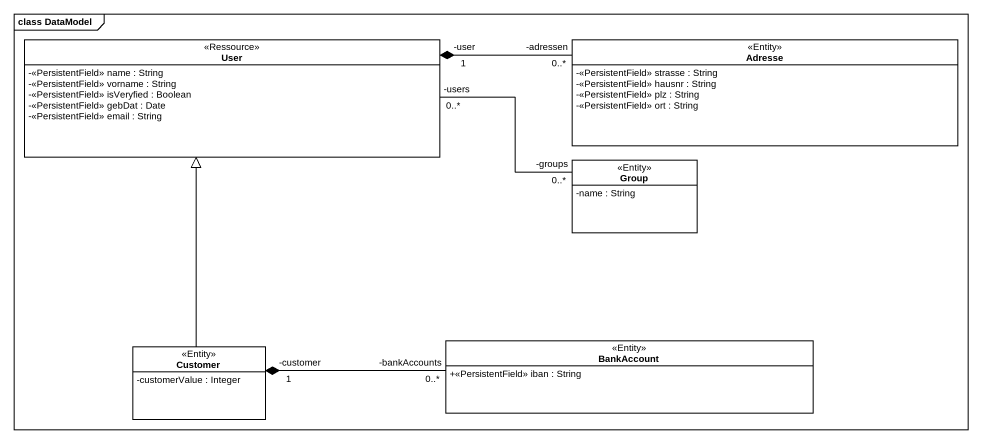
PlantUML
@startuml
mainframe class DataModel
hide circle
hide empty members
skinparam classAttributeIconSize 0
class User <<Ressource>> {
  -<<PersistentField>> name : String
  -<<PersistentField>> vorname : String
  -<<PersistentField>> isVeryfied : Boolean
  -<<PersistentField>> gebDat : Date
  -<<PersistentField>> email : String
}
class Adresse <<Entity>> {
  -<<PersistentField>> strasse : String
  -<<PersistentField>> hausnr : String
  -<<PersistentField>> plz : String
  -<<PersistentField>> ort : String
}
class "Group" as Group_ <<Entity>> {
  -name : String
}
class Customer <<Entity>> {
  -customerValue : Integer
}
class BankAccount <<Entity>> {
  +<<PersistentField>> iban : String
}
User "-user\n1" *-right- "-adressen\n0..*" Adresse
User "-users\n0..*" -right- "0..*\n-groups" Group_
Customer -up-|> User
Customer "1\n-customer" *-right- "0..*\n-bankAccounts" BankAccount
@enduml
